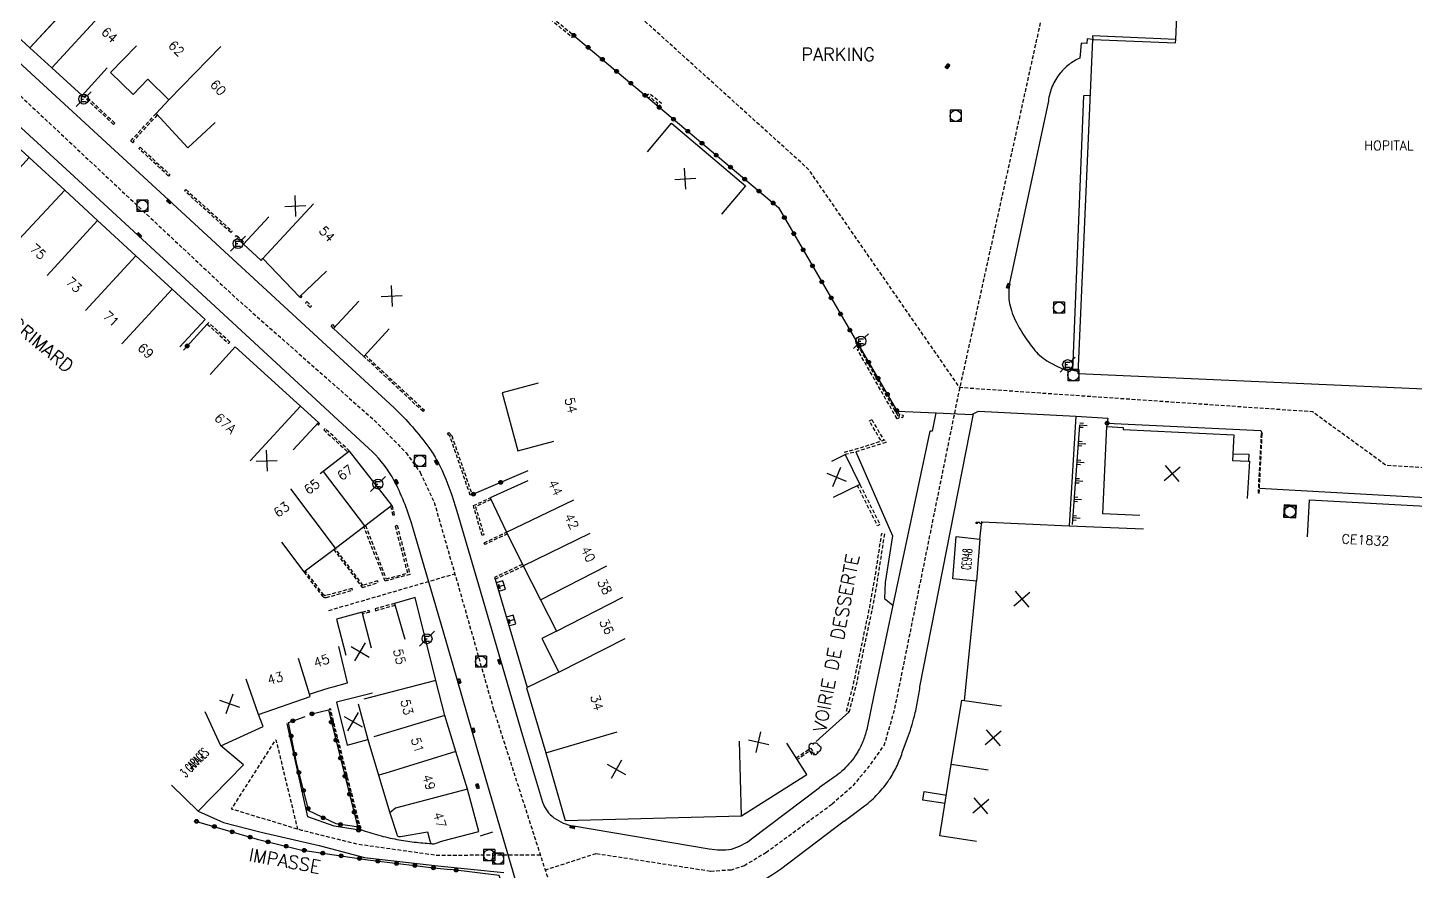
# Model space of a CAD drawing. Header units: millimetres. Extents: x 157000 to 158001, y 120999 to 122000.
# Drawn here: x 157630.4 to 157816.8, y 121385.1 to 121498.5 of the extents above; entities that cross this region are included whole.
import ezdxf
from ezdxf.enums import TextEntityAlignment as Align

# ---------------------------------------------------------------- set-up
doc = ezdxf.new("R2010")
doc.units = ezdxf.units.MM
doc.linetypes.add('DASHED', pattern=[0.75, 0.5, -0.25])
doc.layers.get('0').update_dxf_attribs({"linetype": 'CONTINUOUS'})
for name, color, linetype in [('W0001', 6, 'DASHED'), ('W0008', 7, 'CONTINUOUS'), ('W0017', 7, 'CONTINUOUS'), ('W0100', 7, 'CONTINUOUS'), ('W0112', 1, 'DASHED'), ('W0211', 2, 'CONTINUOUS'), ('W0300', 7, 'CONTINUOUS'), ('W0302', 3, 'CONTINUOUS'), ('W0322', 7, 'CONTINUOUS'), ('W0334', 7, 'CONTINUOUS'), ('W0400', 7, 'CONTINUOUS'), ('W0420', 7, 'CONTINUOUS'), ('W0471', 7, 'CONTINUOUS'), ('W0984', 7, 'CONTINUOUS'), ('W0989', 7, 'CONTINUOUS'), ('W0991', 7, 'CONTINUOUS'), ('W1102', 7, 'CONTINUOUS')]:
    doc.layers.add(name, color=color, linetype=linetype)
doc.styles.get("Standard").update_dxf_attribs({"font": 'romans.shx', "width": 0.85})

# ---------------------------------------------------------------- blocks, each defined once
blk = doc.blocks.new('T400')
for p, q in [((-0.15, 0.3), (0.15, 0.3)), ((-0.15, -0.25), (-0.15, 0.3)), ((-0.15, 0.15), (0.15, 0.15)), ((-0.15, 0), (0.15, 0)), ((0.15, 0.3), (0.15, -0.25)), ((-0.15, -0.15), (0.15, -0.15)), ((-0.15, -0.25), (-0.15, -0.3)), ((-0.15, -0.3), (0.15, -0.3)), ((0.15, -0.3), (0.15, -0.25))]:
    blk.add_line(p, q)
blk = doc.blocks.new('t322o')
at = {"color": 0, "linetype": 'Continuous'}
for radius in [0.25, 0.15]:
    blk.add_circle((0, 0), radius, dxfattribs=at)
blk = doc.blocks.new('t211o')
at = {"color": 0, "linetype": 'Continuous'}
for p, q in [((-0.29, 0.5), (-0.29, 0)), ((0, 1), (0, 0)), ((0.29, 0.5), (0.29, 0))]:
    blk.add_line(p, q, dxfattribs=at)
blk = doc.blocks.new('t991o')
at = {"color": 0, "linetype": 'Continuous'}
for p, q in [((-1, 1), (1, -1)), ((-1, -1), (1, 1))]:
    blk.add_line(p, q, dxfattribs=at)
blk = doc.blocks.new('T300')
for p, q in [((-0.8, 0.51), (-0.86, 0.34)), ((-0.86, 0.34), (-0.86, 0.17)), ((-0.86, 0.17), (-0.74, 0.06)), ((-0.69, 0.63), (-0.8, 0.51)), ((-0.8, -0.06), (-0.74, 0.06)), ((-0.74, 0.06), (-0.69, 0.11)), ((-0.57, 0.69), (-0.69, 0.63)), ((-0.46, 0.69), (-0.57, 0.69)), ((-0.29, 0.63), (-0.46, 0.69)), ((-0.29, 0.63), (-0.17, 0.74)), ((-0.23, 0.57), (-0.29, 0.63)), ((-0.17, 0.74), (-0.06, 0.8)), ((-0.06, 0.8), (0.06, 0.8)), ((0.06, 0.8), (0.23, 0.74)), ((0.23, 0.74), (0.34, 0.63)), ((0.34, 0.63), (0.4, 0.51)), ((0.46, 0.46), (0.34, 0.46)), ((0.4, 0.51), (0.4, 0.46)), ((0.57, 0.4), (0.46, 0.46)), ((0.57, 0.4), (0.69, 0.29)), ((0.69, 0.29), (0.74, 0.17)), ((0.74, 0.06), (0.69, -0.17)), ((0.74, 0.17), (0.74, 0.06)), ((-0.8, -0.17), (-0.8, -0.06)), ((-0.8, -0.23), (-0.8, -0.17)), ((-0.74, -0.34), (-0.8, -0.23)), ((-0.69, -0.4), (-0.74, -0.34)), ((-0.51, -0.46), (-0.69, -0.4)), ((-0.4, -0.46), (-0.51, -0.46)), ((-0.4, -0.46), (-0.34, -0.46)), ((-0.34, -0.46), (-0.34, -0.4)), ((-0.34, -0.51), (-0.34, -0.46)), ((-0.29, -0.63), (-0.34, -0.51)), ((-0.17, -0.74), (-0.29, -0.63)), ((-0.06, -0.8), (-0.17, -0.74)), ((0.06, -0.8), (-0.06, -0.8)), ((0.17, -0.74), (0.06, -0.8)), ((0.23, -0.69), (0.17, -0.74)), ((0.29, -0.46), (0.23, -0.46)), ((0.29, -0.63), (0.23, -0.69)), ((0.46, -0.4), (0.29, -0.46)), ((0.34, -0.51), (0.29, -0.63)), ((0.34, -0.51), (0.34, -0.46)), ((0.57, -0.34), (0.46, -0.4)), ((0.63, -0.29), (0.57, -0.34)), ((0.69, -0.17), (0.63, -0.29))]:
    blk.add_line(p, q)
blk = doc.blocks.new('T471')
for p, q in [((-0.333334, 0.333334), (-0.333334, -0.333334)), ((-0.333334, 0.333334), (0.333334, 0.333334)), ((-0.333334, 0), (0, 0)), ((0.500001, 0.500001), (1.000002, 1.000002)), ((-0.500001, -0.500001), (-1.000002, -1.000002)), ((-0.333334, -0.333334), (0.333334, -0.333334))]:
    blk.add_line(p, q)
blk.add_ellipse((0, 0), major_axis=(0.471405, 0.471405), ratio=1, start_param=5.4977871438, end_param=11.780972451)
blk = doc.blocks.new('T420')
for p, q in [((0.75, 0.75), (-0.75, 0.75)), ((-0.75, 0.75), (-0.75, -0.75)), ((0.75, 0.75), (0.75, -0.75)), ((0.75, -0.75), (-0.75, -0.75))]:
    blk.add_line(p, q)
blk.add_ellipse((0, 0), major_axis=(-0.53, 0.53), ratio=1, start_param=3.926991, end_param=10.210176)

msp = doc.modelspace()

# ---------------------------------------------------------------- linework, layer by layer
at = {"layer": 'W0001', "flags": 128}
for points in [[(157862.89, 121515.75), (157840.28, 121513.51), (157834.81, 121514.55), (157829.79, 121517.65), (157825.65, 121522.37), (157822.25, 121527.1), (157821.51, 121530.49), (157820.92, 121538.32), (157820.18, 121542.6), (157819.15, 121544.81), (157817.22, 121547.03), (157815.16, 121547.77), (157798.6, 121548.65), (157788.49, 121549.42), (157786.13, 121548.98), (157784.06, 121547.5), (157783.02, 121544.99), (157782.58, 121532.59), (157781.25, 121502.4), (157766.77, 121500.78), (157755.36, 121449.04), (157746.78, 121406.71), (157745.45, 121402.13), (157743.38, 121399.18), (157741.16, 121396.52), (157738.42, 121394.1)], [(157882.25, 121440.42), (157858.64, 121441.82), (157849.06, 121437.49), (157812.91, 121439.66), (157802.97, 121446.88), (157755.6, 121450.13), (157735.3, 121479.47), (157705.12, 121506.8), (157735.97, 121542.82), (157746.78, 121514.93), (157766.77, 121500.78)], [(157699.27, 121387.28), (157685.26, 121387.25), (157674.8, 121388.72), (157667.19, 121390.62), (157657.77, 121393.47), (157663.74, 121402.8), (157666.63, 121390.79)]]:
    msp.add_lwpolyline(points, dxfattribs=at)
at = {"layer": 'W0001'}
for points in [[(157627.23, 121491.4), (157658.4, 121462.15), (157676.95, 121445.75), (157681.22, 121441.39), (157683.1, 121438.75), (157684.99, 121434.73), (157688.32, 121423.2), (157692.94, 121406.97), (157700.46, 121383.56), (157702.28, 121375.6), (157705.41, 121364.29), (157709.99, 121349.12), (157715.29, 121334.19), (157721.07, 121322.4), (157726.61, 121312.05), (157732.88, 121303.14), (157761.55, 121267.75), (157776.49, 121249.93), (157792.63, 121233.32), (157803.23, 121223.69), (157815.52, 121214.3), (157819.67, 121215.78)], [(157670.86, 121420.18), (157687.77, 121425.11)], [(157738.42, 121394.1), (157729.63, 121387.65), (157726.67, 121385.87), (157724.89, 121385.28), (157722.1, 121385.1), (157706.73, 121387.47), (157699.91, 121385.28)]]:
    msp.add_lwpolyline(points, dxfattribs=at)
at = {"layer": 'W0008', "flags": 128}
for points in [[(157784.61, 121496.94), (157773.43, 121497.44), (157773.46, 121496.95), (157772.73, 121497.01), (157772.66, 121496.41), (157771.89, 121496.43), (157771.72, 121494.42, 0.058049), (157770.28, 121493.56, 0.058049), (157769.08, 121492.39, 0.070737), (157768.03, 121490.65, 0.070737), (157767.51, 121488.68), (157762.28, 121464.16, 0.036976), (157762.19, 121462.32, 0.057137), (157762.36, 121461.14, 0.061148), (157763.36, 121458.6, 0.043152), (157765.49, 121455.38, 0.08607), (157767.32, 121453.75, 0.060837), (157770.45, 121452.29)], [(157629.17, 121493.91), (157648.77, 121475.87), (157671.12, 121455.26), (157679.61, 121447.43, -0.043), (157684.29, 121442.08, -0.0463), (157686.27, 121438.53, -0.0331), (157688.25, 121432.78), (157690.97, 121423.61), (157696.87, 121403.37), (157699.57, 121394.39, 0.1556), (157701.09, 121392.32, 0.122), (157703.7, 121391.21), (157721.95, 121388.15, 0.097), (157724.94, 121388.11, 0.104), (157727.64, 121389.49), (157736.76, 121396.36)], [(157667.11, 121373.69), (157681.99, 121371.04), (157692.22, 121369.13), (157692.31, 121368.85), (157692.82, 121368.75), (157692.79, 121368.64, 0.0794), (157695.32, 121368.71, 0.1701), (157697.89, 121370.5, 0.1003), (157698.78, 121374.45), (157695.87, 121384.12), (157692, 121397.4), (157686.21, 121417.46), (157682.22, 121431.01), (157681.91, 121432.08, 0.0504), (157679.34, 121438.14, 0.0719), (157676.23, 121441.96), (157655.54, 121461.08), (157637.76, 121477.47), (157625.1, 121489.08)], [(157752.39, 121446.73), (157751.91, 121444.26), (157751.57, 121444.3), (157746.61, 121420.88), (157744.07, 121408.81), (157743.15, 121404.38, -0.039681), (157742.65, 121402.74, -0.039681), (157741.91, 121401.19, -0.062615), (157740.26, 121399.05, -0.062615), (157738.14, 121397.38), (157736.76, 121396.36)], [(157740.08, 121391.84), (157741.88, 121393.19), (157742.82, 121393.91, 0.040536), (157744.6, 121395.51, 0.040536), (157746.09, 121397.39, 0.034746), (157747.11, 121399.16, 0.034746), (157747.88, 121401.07), (157748.58, 121402.99, 0.012299), (157749.08, 121404.46, 0.012299), (157749.51, 121405.96, 0.015777), (157749.94, 121407.92, 0.015777), (157750.25, 121409.89), (157757.45, 121446.62)], [(157675.15, 121390.71, 0.01886), (157677.55, 121389.96, 0.01886), (157680, 121389.4, 0.017549), (157682.32, 121389.05, 0.017549), (157684.65, 121388.85)], [(157740.08, 121391.84), (157731.51, 121385.36, -0.0757), (157726.9, 121382.93, -0.1283), (157722.45, 121382.27), (157713.88, 121383.72, 0.1008), (157710.32, 121383.73, 0.1084), (157707.86, 121382.51, 0.0998), (157706.05, 121380.37, 0.0972), (157705.23, 121377.74, 0.0987), (157705.45, 121375.04), (157710.3, 121358.43, 0.0076), (157713.33, 121348.7, 0.0086), (157715.88, 121341.23, 0.0221), (157720.61, 121329.81, 0.0172), (157723.99, 121323.16, 0.0217), (157730.12, 121313.3, 0.0066), (157737.71, 121302.46)]]:
    msp.add_lwpolyline(points, format="xyb", dxfattribs=at)
for points in [[(157747.21, 121446.95), (157752.42, 121446.74), (157757.23, 121446.5), (157758.13, 121446.98), (157771.18, 121446.32), (157770.3, 121431.57)], [(157771.18, 121446.32), (157775.49, 121446.05), (157775.39, 121445.37), (157796.05, 121444.37), (157796.23, 121443.94)], [(157741.66, 121441.5), (157746.58, 121430.19), (157745.59, 121423.95), (157745.5, 121421.77), (157746.61, 121420.88)], [(157795.85, 121436.6), (157818.19, 121435.38), (157861.92, 121432.7), (157864.68, 121435.55)], [(157674.97, 121390.66), (157671.58, 121391.2), (157668.01, 121392.45), (157665.23, 121404.99)], [(157753.62, 121394.21), (157750.66, 121394.68), (157750.81, 121395.82), (157753.8, 121395.35)], [(157653.3, 121393.19), (157656.68, 121391.67), (157661.77, 121390.39), (157669.54, 121388.57), (157675.65, 121386.98)], [(157675.65, 121386.98), (157685.48, 121385.86), (157694.37, 121384.97)]]:
    msp.add_lwpolyline(points, dxfattribs=at)
at = {"layer": 'W0017', "flags": 128}
for points in [[(157771.52, 121452.32), (157770.8, 121452.43), (157772.29, 121489.41), (157773.13, 121489.47)], [(157792.27, 121441.25), (157794.43, 121441.17), (157794.39, 121440.23)]]:
    msp.add_lwpolyline(points, dxfattribs=at)
msp.add_lwpolyline([(157799.07, 121432.73), (157800.73, 121432.61), (157800.85, 121434.27), (157799.19, 121434.39)], close=True, dxfattribs=at)
at = {"layer": 'W0100', "flags": 128}
for points in [[(157824.06, 121449.64), (157771.5, 121451.98), (157773.46, 121496.95), (157784.59, 121496.49), (157784.61, 121496.94), (157784.75, 121500.04), (157785.3, 121511.81), (157787.5, 121511.71), (157787.91, 121518.96), (157788.4, 121530.11), (157789.13, 121545.97), (157814.83, 121544.8), (157813.61, 121518.14), (157818.36, 121517.91)], [(157641.07, 121493.11), (157637.7, 121489.42), (157633.62, 121493.14), (157630.7, 121495.81)], [(157645, 121496.08), (157641.51, 121492.49), (157644.55, 121489.53), (157646.55, 121491.58), (157649.36, 121488.84), (157647.63, 121486.97), (157651.91, 121482.38), (157655.57, 121485.79)], [(157650.84, 121455.63), (157654.22, 121459.31), (157649.8, 121463.38), (157644.94, 121467.86), (157639.79, 121472.59), (157635.38, 121476.69), (157630.57, 121481.07), (157625.47, 121485.73), (157622.1, 121482.04)], [(157713.65, 121481.85), (157716.87, 121485.68), (157726.82, 121477.28), (157723.59, 121473.46)], [(157662.78, 121473.08), (157659.39, 121469.4), (157661.75, 121467.23), (157662, 121467.5), (157666.91, 121462.36), (157670.52, 121465.81)], [(157674.89, 121461.75), (157671.49, 121458.08), (157675.54, 121454.34), (157678.93, 121458.02)], [(157666.06, 121441.77), (157669.44, 121445.45), (157667.03, 121447.66), (157658.26, 121455.61), (157654.91, 121451.9)], [(157698.95, 121450.75), (157694.13, 121449.44), (157696.25, 121441.62), (157701.07, 121442.93)], [(157779.81, 121432.94), (157774.81, 121433.18), (157775.35, 121444.92), (157777.55, 121444.78), (157777.54, 121444.51), (157792.41, 121443.81), (157792.22, 121440.34), (157794.39, 121440.23), (157794.52, 121440.23), (157794.21, 121435.24)], [(157664.47, 121429.36), (157667.48, 121425.36), (157671.73, 121428.55), (157675.69, 121431.56), (157679.29, 121434.34), (157673.63, 121441.61), (157669.69, 121438.54)], [(157738.43, 121440.25), (157740.22, 121441.13), (157742.2, 121437.12), (157738.61, 121435.36)], [(157697.58, 121437.6), (157692.52, 121435.31), (157694.72, 121430.71), (157696.95, 121426.16), (157699.27, 121421.61), (157701.43, 121417.39), (157699.44, 121416.42), (157701.76, 121411.87), (157697.41, 121409.79), (157699.99, 121401.02), (157702.59, 121391.95), (157726.28, 121392.59), (157735.06, 121398.13), (157732.39, 121402.36)], [(157802.32, 121430.07), (157802.59, 121435.06), (157818.17, 121434.2), (157817.89, 121429.21)], [(157757.87, 121389.1), (157752.94, 121389.88), (157754.46, 121399.49), (157755.86, 121408.13), (157756.26, 121408.06), (157757.85, 121424.11), (157754.67, 121424.44), (157755.12, 121430.11), (157758.31, 121429.76), (157758.57, 121432.14)], [(157758.57, 121432.08), (157770.3, 121431.57), (157780.29, 121431.13)], [(157693.67, 121422.75), (157694.6, 121423.02), (157694.24, 121424.16), (157693.34, 121423.9)], [(157686.17, 121389.19), (157691, 121390.48), (157689.48, 121396.16), (157687.92, 121401.21), (157686.45, 121406.07), (157685.24, 121410.77), (157682.45, 121421.92), (157679.68, 121421.13), (157681.04, 121416.32)], [(157676.58, 121415.09), (157675.32, 121419.93), (157671.87, 121419.02), (157673.14, 121414.19)], [(157695.04, 121418.1), (157695.96, 121418.37), (157695.63, 121419.53), (157694.7, 121419.26)], [(157649.73, 121396.68), (157653.3, 121393.19), (157659.38, 121399.41), (157656.33, 121401.99), (157662.04, 121404.59), (157661.39, 121406.21), (157668.35, 121408.62), (157668.23, 121408.94), (157669.19, 121409.23), (157670.91, 121409.76), (157671.42, 121409.91), (157673.34, 121410.46), (157672.19, 121415.33)]]:
    msp.add_lwpolyline(points, dxfattribs=at)
at = {"layer": 'W0100'}
for points in [[(157637.77, 121510.78), (157634.07, 121514.15), (157631.77, 121511.62), (157629.6, 121509.23), (157623.48, 121502.5), (157626.75, 121499.46), (157630.7, 121495.81), (157634.1, 121499.48)], [(157694.42, 121423.59), (157693.51, 121423.32), (157693.86, 121423.13), (157693.7, 121423.67), (157693.51, 121423.32)], [(157695.79, 121418.95), (157694.87, 121418.68), (157695.22, 121418.49), (157695.06, 121419.03), (157694.87, 121418.68)]]:
    msp.add_lwpolyline(points, dxfattribs=at)
at = {"layer": 'W0100', "flags": 128}
msp.add_lwpolyline([(157676.73, 121409.04), (157671.88, 121407.84), (157673.31, 121402.06), (157676.08, 121402.81), (157677.5, 121398.05), (157679.06, 121392.99), (157679.97, 121390.11, 0.107232), (157680.02, 121389.96, 0.107232), (157680.13, 121389.84, 0.120982), (157680.3, 121389.78, 0.120982), (157680.48, 121389.8), (157684.12, 121390.44), (157684.43, 121389.2, 0.122733), (157684.5, 121389, 0.122733), (157684.65, 121388.85, 0.097334), (157684.81, 121388.8, 0.097334), (157684.98, 121388.81), (157686.17, 121389.19)], format="xyb", dxfattribs=at)
at = {"layer": 'W0112', "flags": 128}
for points in [[(157692.87, 121506.74), (157697.39, 121502.71), (157703.77, 121497.49), (157703.54, 121497.22), (157697.16, 121502.44), (157692.63, 121506.47)], [(157713.51, 121489.25), (157713.92, 121489.69), (157715.53, 121488.38), (157715.13, 121487.91), (157714.85, 121488.14), (157715.02, 121488.34), (157713.96, 121489.21), (157713.79, 121489.04)], [(157747.18, 121445.94), (157746.81, 121446.59), (157741.85, 121455.27), (157742.11, 121455.42), (157747.07, 121446.73), (157747.44, 121446.09)], [(157747.99, 121446.43), (157747.89, 121446.07), (157747.45, 121446.19), (157747.54, 121446.55)], [(157743.77, 121445.83), (157745.4, 121443.07), (157745.09, 121442.89), (157743.47, 121445.65)], [(157745.68, 121442.77), (157741.66, 121441.5), (157740.22, 121441.13), (157740.13, 121441.47), (157741.56, 121441.84), (157745.57, 121443.11)], [(157796.09, 121443.95), (157795.72, 121436.88), (157795.67, 121435.88), (157795.82, 121435.88), (157795.87, 121436.87), (157796.23, 121443.94)], [(157742.2, 121437.12), (157744.88, 121431.72), (157744.56, 121431.56), (157741.88, 121436.96)], [(157757.8, 121432.05), (157758.57, 121432.08), (157758.55, 121431.89), (157757.81, 121431.86)], [(157745.47, 121430.48), (157744.52, 121424.2), (157743.85, 121420.49), (157741.67, 121410.18), (157740.73, 121406.56), (157740.38, 121406.65), (157741.33, 121410.26), (157743.5, 121420.56), (157744.17, 121424.25), (157745.12, 121430.54)], [(157675.15, 121390.71), (157671.5, 121405.17), (157671.09, 121406.95), (157670.91, 121406.9), (157671.32, 121405.13), (157674.97, 121390.66)]]:
    msp.add_lwpolyline(points, close=True, dxfattribs=at)
at = {"layer": 'W0112'}
for points in [[(157637.89, 121489.62), (157642.1, 121485.69), (157641.93, 121485.51), (157637.72, 121489.44)], [(157647.8, 121486.79), (157644.58, 121483.32), (157644.69, 121483.22), (157644.51, 121483.04), (157644.23, 121483.31), (157647.63, 121486.97)], [(157659.39, 121469.4), (157658.29, 121470.42), (157658.46, 121470.6), (157659.56, 121469.58)], [(157667.08, 121462.53), (157667.23, 121462.41), (157667.06, 121462.22), (157666.91, 121462.36)], [(157671.49, 121458.08), (157671.15, 121458.43), (157671.33, 121458.6), (157671.66, 121458.26)], [(157675.71, 121454.53), (157683.68, 121447.1), (157683.51, 121446.91), (157675.54, 121454.34)], [(157669.28, 121445.27), (157669.44, 121445.11), (157669.61, 121445.29), (157669.44, 121445.45)], [(157673.63, 121441.61), (157670.34, 121444.62), (157670.17, 121444.44), (157673.43, 121441.45)], [(157692.62, 121435.09), (157690.56, 121434.13), (157691.68, 121430.33), (157691.44, 121430.26), (157690.26, 121434.27), (157692.52, 121435.31)], [(157679.13, 121434.22), (157679.43, 121432.98), (157679.67, 121433.04), (157679.36, 121434.36), (157679.29, 121434.34)], [(157675.77, 121431.62), (157678.55, 121424.42), (157681.44, 121425.2), (157679.78, 121431.56), (157680.02, 121431.63), (157681.74, 121425.03), (157678.4, 121424.12), (157675.56, 121431.46)], [(157694.83, 121430.48), (157691.83, 121429.05), (157691.72, 121429.28), (157694.72, 121430.71)], [(157671.5, 121428.38), (157675.34, 121423.26), (157677.47, 121423.92), (157677.4, 121424.16), (157675.43, 121423.55), (157671.7, 121428.53)], [(157696.84, 121426.37), (157693.09, 121424.61), (157693.19, 121424.38), (157696.95, 121426.15)], [(157667.48, 121425.36), (157669.99, 121422.09), (157670.02, 121422.05), (157670.07, 121422.02), (157670.12, 121421.99), (157670.17, 121421.97), (157670.23, 121421.95), (157670.28, 121421.94), (157670.33, 121421.92), (157670.38, 121421.92), (157670.43, 121421.91), (157670.49, 121421.92), (157674.03, 121422.89), (157673.97, 121423.13), (157670.43, 121422.17), (157670.42, 121422.16), (157670.41, 121422.16), (157670.38, 121422.17), (157670.35, 121422.18), (157670.3, 121422.19), (157670.25, 121422.21), (157670.22, 121422.22), (157670.2, 121422.23), (157670.19, 121422.24), (157670.18, 121422.25), (157667.68, 121425.51)], [(157675.32, 121419.93), (157676.23, 121420.2), (157676.3, 121419.96), (157675.38, 121419.69)], [(157679.68, 121421.13), (157677.06, 121420.39), (157677.13, 121420.15), (157679.75, 121420.89)]]:
    msp.add_lwpolyline(points, dxfattribs=at)
for points in [[(157645.5, 121482.46), (157649.48, 121478.77), (157649.31, 121478.58), (157645.33, 121482.28)], [(157657.69, 121470.97), (157651.49, 121476.56), (157651.65, 121476.75), (157657.86, 121471.15)], [(157668.35, 121460.92), (157667.73, 121461.53), (157667.9, 121461.71), (157668.52, 121461.1)], [(157654.52, 121458.67), (157657.38, 121456.08), (157657.55, 121456.26), (157654.69, 121458.86)], [(157689.85, 121435.67), (157687.13, 121443.55), (157686.79, 121443.9), (157686.97, 121444.08), (157687.35, 121443.68), (157690.09, 121435.75)]]:
    msp.add_lwpolyline(points, close=True, dxfattribs=at)
at = {"layer": 'W0112', "flags": 128}
msp.add_lwpolyline([(157733.62, 121400.38), (157735.56, 121401.65), (157736.1, 121400.83), (157735.88, 121400.68), (157735.48, 121401.28), (157733.77, 121400.15)], dxfattribs=at)
at = {"layer": 'W0211', "flags": 128}
msp.add_lwpolyline([(157771.7, 121445.08), (157770.71, 121431.75)], dxfattribs=at)
at = {"layer": 'W0302', "flags": 128}
msp.add_lwpolyline([(157740.73, 121406.56), (157736.29, 121402.56)], dxfattribs=at)
at = {"layer": 'W0322'}
msp.add_line((157654.52, 121458.67), (157651.32, 121455.19), dxfattribs=at)
at = {"layer": 'W0322', "flags": 128}
for points in [[(157703.77, 121497.49), (157715.13, 121487.91), (157731.24, 121474.36), (157747.43, 121446.57)], [(157775.39, 121445.37), (157775.35, 121444.92)], [(157690.09, 121435.75), (157697.61, 121438.99)], [(157674.88, 121391.04), (157671.84, 121391.48), (157668.15, 121393.22), (157666.55, 121399.51), (157665.43, 121405.13), (157667.65, 121405.91)], [(157668.58, 121406.27), (157670.8, 121406.84), (157671.2, 121405.1), (157674.85, 121390.63)], [(157653.07, 121391.83), (157661.24, 121389.43), (157667.05, 121388.01), (157676.07, 121386.65), (157684.93, 121385.57), (157687.2, 121385.37)], [(157696.82, 121374.84), (157695.76, 121378.17), (157693.71, 121384.54), (157687.2, 121385.37)]]:
    msp.add_lwpolyline(points, dxfattribs=at)
at = {"layer": 'W0334', "flags": 128}
for points in [[(157693.19, 121424.38), (157697.48, 121409.82)], [(157691.21, 121389.89), (157692.86, 121390.42)]]:
    msp.add_lwpolyline(points, dxfattribs=at)
at = {"layer": 'W1102'}
for p, q in [((157630.7, 121495.81), (157637.49, 121503.16)), ((157633.62, 121493.14), (157640.41, 121500.48)), ((157649.36, 121488.84), (157656.34, 121496.01)), ((157630.57, 121481.07), (157623.84, 121473.68)), ((157635.38, 121476.69), (157628.57, 121469.38)), ((157662, 121467.5), (157668.78, 121474.85)), ((157639.79, 121472.59), (157633.02, 121465.22)), ((157644.94, 121467.86), (157638.16, 121460.51)), ((157649.8, 121463.38), (157643.03, 121456.01)), ((157667.03, 121447.66), (157660.27, 121440.3)), ((157675.69, 121431.56), (157670.12, 121438.88)), ((157671.73, 121428.55), (157665.73, 121436.55)), ((157694.72, 121430.71), (157703.74, 121435.03)), ((157696.95, 121426.16), (157705.93, 121430.55)), ((157758.31, 121429.76), (157757.85, 121424.11)), ((157699.27, 121421.61), (157708.17, 121426.16)), ((157701.43, 121417.39), (157710.33, 121421.96)), ((157701.76, 121411.87), (157710.67, 121416.42)), ((157668.23, 121408.94), (157666.77, 121413.72)), ((157661.39, 121406.21), (157659.76, 121410.94)), ((157685.24, 121410.77), (157675.56, 121408.27)), ((157674.79, 121407.64), (157676.08, 121402.81)), ((157756.26, 121408.06), (157761.21, 121407.34)), ((157656.33, 121401.99), (157654.25, 121406.54)), ((157686.45, 121406.07), (157676.88, 121403.17)), ((157699.99, 121401.02), (157709.58, 121403.84)), ((157726.28, 121392.59), (157726.01, 121402.59)), ((157687.92, 121401.21), (157678.37, 121398.26)), ((157678.37, 121398.26), (157677.5, 121398.05)), ((157759.4, 121398.69), (157754.46, 121399.49)), ((157689.48, 121396.16), (157679.82, 121393.58)), ((157679.82, 121393.58), (157679.06, 121392.99))]:
    msp.add_line(p, q, dxfattribs=at)

# ---------------------------------------------------------------- block references
at = {"layer": 'W0211', "rotation": 265.7582384760759}
for p in [(157771.7, 121445.08), (157771.52, 121442.59), (157771.33, 121440.1), (157771.15, 121437.6), (157770.96, 121435.11), (157770.78, 121432.62)]:
    msp.add_blockref('t211o', p, dxfattribs=at)
at = {"layer": 'W0300'}
msp.add_blockref('T300', (157736.19, 121401.59), dxfattribs=at)
at = {"layer": 'W0322'}
for p, rotation in [((157703.77, 121497.49), 319.8598130706786), ((157705.68, 121495.88), 319.8598130706786), ((157707.59, 121494.27), 319.8598130706786), ((157709.5, 121492.66), 319.8598130706786), ((157711.41, 121491.05), 319.8598130706786), ((157713.32, 121489.43), 319.8598130706786), ((157715.23, 121487.82), 319.9239052494619), ((157717.15, 121486.21), 319.9239052494619), ((157719.06, 121484.6), 319.9239052494619), ((157720.97, 121482.99), 319.9239052494619), ((157722.89, 121481.39), 319.9239052494619), ((157724.8, 121479.78), 319.9239052494619), ((157726.71, 121478.17), 319.9239052494619), ((157728.63, 121476.56), 319.9239052494619), ((157730.54, 121474.95), 319.9239052494619), ((157732.04, 121472.99), 300.2233316519168), ((157733.3, 121470.83), 300.2233316519168), ((157734.55, 121468.67), 300.2233316519168), ((157735.81, 121466.51), 300.2233316519168), ((157737.07, 121464.35), 300.2233316519168), ((157738.33, 121462.19), 300.2233316519168), ((157739.59, 121460.03), 300.2233316519168), ((157740.85, 121457.87), 300.2233316519168), ((157651.82, 121455.73), 227.4250336444114), ((157742.1, 121455.71), 300.2233316519168), ((157743.36, 121453.55), 300.2233316519168), ((157744.62, 121451.39), 300.2233316519168), ((157745.88, 121449.23), 300.2233316519168), ((157747.14, 121447.07), 300.2233316519168), ((157775.39, 121445.37), 265.3041778467751), ((157693.93, 121437.4), 23.28247488091797), ((157690.26, 121435.82), 23.28247488091797), ((157666.02, 121405.34), 19.53585865282913), ((157668.58, 121406.27), 14.42994542640629), ((157671.18, 121405.18), 103.0846240915106), ((157665.79, 121403.3), 101.373235728981), ((157671.79, 121402.75), 104.1638929824737), ((157666.29, 121400.85), 101.373235728981), ((157672.41, 121400.33), 104.1638929824737), ((157666.83, 121398.41), 104.2049485031073), ((157673.02, 121397.9), 104.1638929824737), ((157667.45, 121395.98), 104.2049485031073), ((157673.63, 121395.48), 104.1638929824737), ((157653.07, 121391.83), 343.6136593649308), ((157668.06, 121393.56), 104.2049485031073), ((157670.09, 121392.31), 154.7599145342431), ((157674.24, 121393.06), 104.1638929824737), ((157655.47, 121391.12), 343.6136593649308), ((157657.87, 121390.42), 343.6136593649308), ((157672.4, 121391.4), 171.6792154044913), ((157674.85, 121390.63), 104.1638929824737), ((157674.88, 121391.04), 171.6792154044913), ((157660.27, 121389.71), 343.6136593649308), ((157662.68, 121389.07), 346.2707790197341), ((157665.11, 121388.48), 346.2707790197341), ((157667.55, 121387.93), 351.4815089759457), ((157670.02, 121387.56), 351.4815089759457), ((157672.49, 121387.19), 351.4815089759457), ((157674.97, 121386.82), 351.4815089759457), ((157677.44, 121386.49), 353.0287940778535), ((157679.92, 121386.18), 353.0287940778535), ((157682.41, 121385.88), 353.0287940778535), ((157684.89, 121385.58), 353.0287940778535), ((157687.94, 121385.27), 172.7392864698678)]:
    msp.add_blockref('t322o', p, dxfattribs=dict(at, rotation=rotation))
at = {"layer": 'W0400'}
for p, rotation in [((157753.95, 121493.32), 143.9152719056796), ((157649.36, 121475.15), 46.77183843806068), ((157645.37, 121470.65), 226.4319270442558), ((157762.12, 121463.79), 163.2488152605631), ((157685.32, 121440.11), 30.06635658990353), ((157679.9, 121437.48), 30.55128930748059), ((157693.79, 121413.29), 19.29920590022644), ((157688.34, 121410.69), 17.5776946560146), ((157690.25, 121404.07), 16.65518366386971), ((157690.82, 121396.55), 197.9768236714041), ((157703.57, 121391.06), 78.89219211371339)]:
    msp.add_blockref('T400', p, dxfattribs=dict(at, rotation=rotation))
at = {"layer": 'W0420'}
for p in [(157755.05, 121486.67), (157645.8, 121474.58), (157768.94, 121460.89), (157770.85, 121451.81), (157683.08, 121440.28), (157799.97, 121433.44), (157691.29, 121413.3), (157692.39, 121387.28), (157693.58, 121386.81)]:
    msp.add_blockref('T420', p, dxfattribs=at)
at = {"layer": 'W0471'}
for p in [(157637.91, 121488.92), (157658.64, 121469.49), (157742.32, 121456.38), (157770.09, 121453.23), (157677.44, 121437.17), (157684.04, 121416.38)]:
    msp.add_blockref('T471', p, dxfattribs=at)
at = {"layer": 'W0991'}
for p, rotation in [((157718.73, 121478.22), 48.55075241981844), ((157666.33, 121474.56), 317.3115048850284), ((157679.28, 121462.45), 317.2666734569049), ((157662.49, 121440.3), 317.4409863527556), ((157739.03, 121438.1), 292.4646391498421), ((157784.13, 121438.57), 355.5726300000001), ((157763.95, 121421.7), 355.5726300000001), ((157675.06, 121414.61), 14.67009982690908), ((157657.51, 121407.64), 25.53010362488076), ((157674.12, 121405.23), 14.99801092726335), ((157728.58, 121402.48), 32.28134467567622), ((157760.09, 121403.07), 355.5726300000001), ((157709.46, 121398.83), 286.02259096653), ((157758.43, 121393.9), 355.5726300000001)]:
    msp.add_blockref('t991o', p, dxfattribs=dict(at, rotation=rotation))

# ---------------------------------------------------------------- texts
at = {"layer": 'W0984'}
msp.add_text('HOPITAL', height=1.25, dxfattribs=at).set_placement((157813.26, 121482.68), align=Align.MIDDLE)
msp.add_text('CE1832', height=1.25, rotation=356.8452, dxfattribs=at).set_placement((157810.1, 121429.64), align=Align.MIDDLE)
for s, rotation, width, p in [('CE948', 85.4647, 0.5, (157756.56, 121427.07)), ('3 GARAGES', 45.6769, 0.4, (157652.8, 121399.74))]:
    msp.add_text(s, height=1.25, rotation=rotation, dxfattribs=dict(at, width=width)).set_placement(p, align=Align.MIDDLE)
at = {"layer": 'W0989'}
msp.add_text('PARKING', height=1.75, dxfattribs=at).set_placement((157739.26, 121494.92), align=Align.MIDDLE)
for s, rotation, p in [('RUE GRIMARD', 320.4352, (157630.04, 121457.76)), ('VOIRIE DE DESSERTE', 79.1998, (157739.01, 121415.82)), ('IMPASSE', 349.8861, (157664.93, 121386.52))]:
    msp.add_text(s, height=1.75, rotation=rotation, dxfattribs=at).set_placement(p, align=Align.MIDDLE)
at = {"layer": 'W0991'}
for s, rotation, p in [('64', 317.6798, (157641.38, 121497.56)), ('62', 315.7779, (157650.37, 121495.74)), ('60', 312.9825, (157655.99, 121490.47)), ('54', 313.6794, (157670.6, 121470.8)), ('75', 317.0256, (157631.79, 121468.42)), ('73', 317.4474, (157636.61, 121463.96)), ('71', 317.2821, (157641.6, 121459.37)), ('69', 317.425, (157646.26, 121455.09)), ('54', 285.1916, (157703.39, 121447.76)), ('67A', 317.8343, (157656.94, 121445.34)), ('67', 37.6637, (157673.05, 121438.7)), ('65', 37.2299, (157668.57, 121436.82)), ('44', 295.606, (157701.28, 121436.68)), ('63', 36.9024, (157664.5, 121433.75)), ('42', 296.0416, (157703.47, 121432.16)), ('40', 297.0756, (157705.68, 121427.75)), ('38', 297.1922, (157707.91, 121423.38)), ('36', 297.0804, (157708.17, 121418.01)), ('55', 284.0619, (157680.34, 121413.97)), ('45', 18.9699, (157669.87, 121413.41)), ('43', 16.0416, (157663.64, 121411.07)), ('53', 284.4432, (157681.34, 121407.2)), ('34', 286.3652, (157706.85, 121407.8)), ('51', 286.8559, (157682.77, 121402.08)), ('49', 287.1788, (157684.3, 121397.08)), ('47', 284.9817, (157685.75, 121392.03))]:
    msp.add_text(s, height=1.25, rotation=rotation, dxfattribs=at).set_placement(p, align=Align.MIDDLE)

doc.saveas('drawing.dxf')
